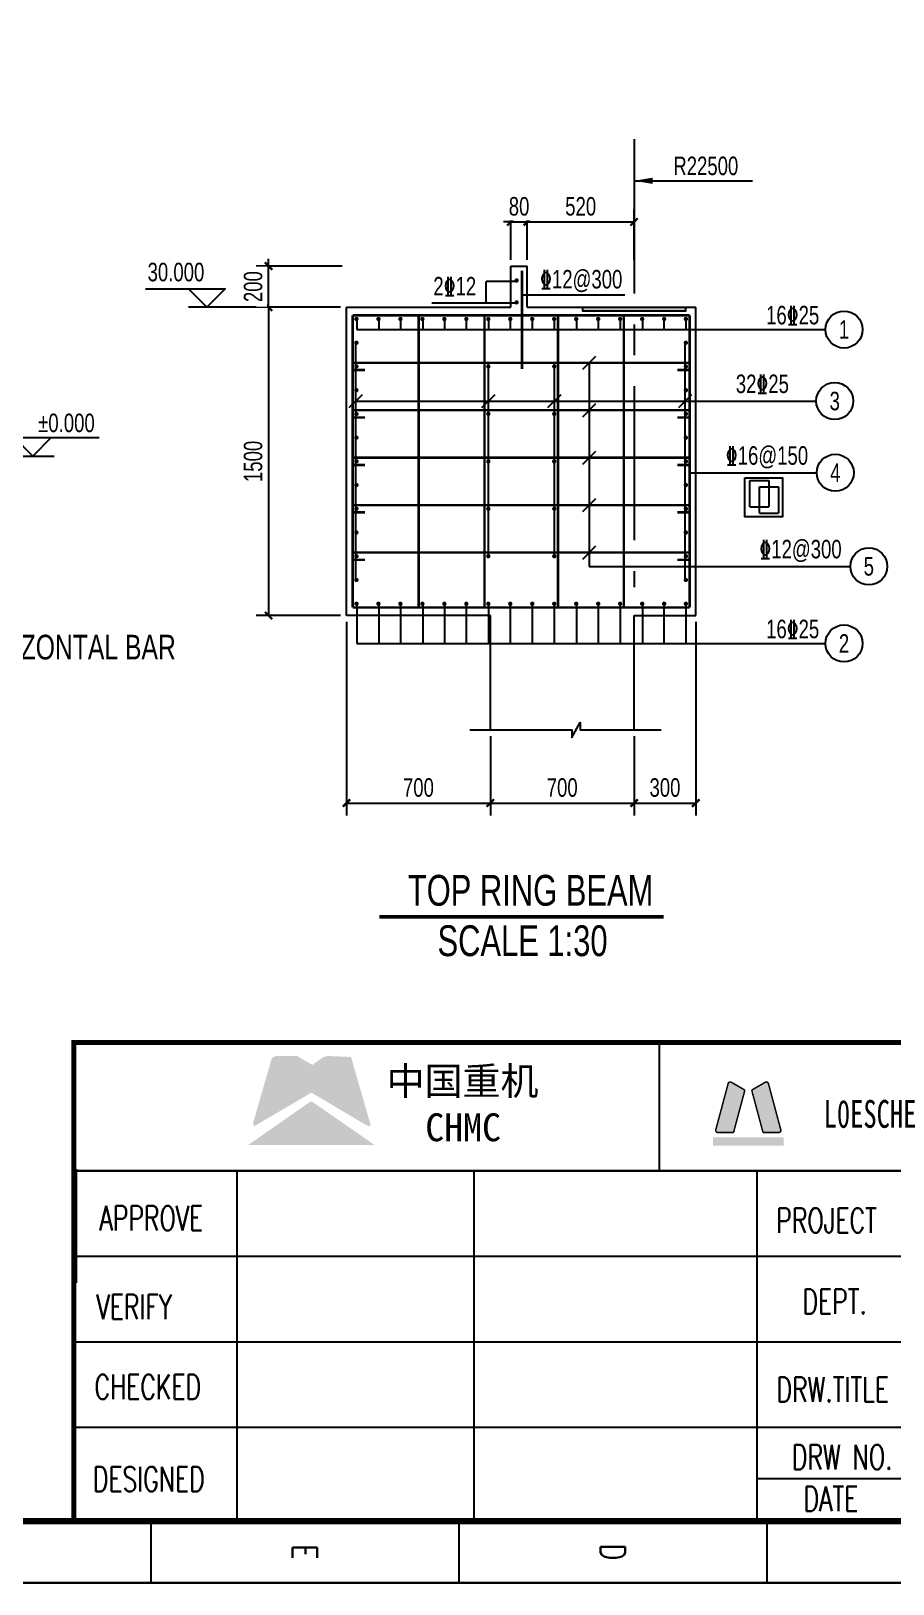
# Model space of a CAD drawing. Extents: x 707031 to 850566, y -411673 to -233438.
# Drawn here: x 823907 to 837893, y -317573 to -292393 of the extents above; entities that cross this region are included whole.
import ezdxf
from ezdxf.enums import TextEntityAlignment as Align

# ---------------------------------------------------------------- set-up
doc = ezdxf.new("R2010")
doc.units = 0
doc.header["$LTSCALE"] = 2000
doc.header["$MEASUREMENT"] = 0
doc.linetypes.add('CENTER', pattern=[2, 1.25, -0.25, 0.25, -0.25])
doc.layers.get('0').update_dxf_attribs({"linetype": 'CONTINUOUS'})
doc.layers.get('DEFPOINTS').update_dxf_attribs({"linetype": 'CONTINUOUS'})
for name, color, linetype in [('0-排水', 5, 'F_LINE'), ('1', 3, 'CONTINUOUS'), ('22', 7, 'CONTINUOUS'), ('4', 2, 'CONTINUOUS'), ('S_02', 151, 'CENTER'), ('S_04', 2, 'CONTINUOUS'), ('S_06', 1, 'CONTINUOUS'), ('S_07', 9, 'CONTINUOUS'), ('TK', 1, 'CONTINUOUS')]:
    doc.layers.add(name, color=color, linetype=linetype)
doc.layers.add('Rahm7', color=7, linetype='CONTINUOUS', lineweight=50)
doc.styles.add('A', font='txt.shx', dxfattribs={"width": 0.75, "bigfont": 'hztxt.shx'})
doc.styles.add('FS', font='kstxt.shx', dxfattribs={"width": 0.75, "bigfont": 'kshz.shx'})
doc.styles.add('HZFS', font='SIMPLEX', dxfattribs={"width": 0.7, "bigfont": 'HZFS'})
doc.styles.add('KS', font='kstxt.shx', dxfattribs={"width": 0.75, "bigfont": 'kshz.shx'})
doc.styles.add('TK-HZ', font='txt.shx', dxfattribs={"width": 0.8, "bigfont": 'hztxt.shx'})
doc.linetypes.add('F_LINE', pattern='A,25,-10,["F",A,S=2,R=0,X=-3.5,Y=-0.9],-3.5', length=38.5)
doc.dimstyles.new('DIM1', dxfattribs={"dimtxt": 300, "dimasz": 120, "dimexe": 200, "dimexo": 100, "dimgap": 100, "dimtad": 1, "dimdec": 0, "dimzin": 14, "dimdsep": 46, "dimtxsty": 'KS', "dimblk": 'ARCHTICK', "dimcen": -900, "dimclrd": 7, "dimclre": 7, "dimclrt": 2, "dimadec": 0, "dimazin": 0, "dimtfac": 1, "dimtdec": 0, "dimtix": 1, "dimtmove": 2, "dimatfit": 2, "dimfxl": 1, "dimtfill": 1, "dimtfillclr": 256, "dimtolj": 1, "dimtzin": 14, "dimarcsym": 0})

# ---------------------------------------------------------------- blocks, each defined once
blk = doc.blocks.new('A1-1')
at = {"layer": 'TK', "color": 7}
for p, q in [((83100, 44700), (84100, 44700)), ((83100, 39700), (84100, 39700)), ((83100, 34700), (84100, 34700))]:
    blk.add_line(p, q, dxfattribs=at)
for points, const_width in [([(0, 0), (84100, 0), (84100, 59400), (0, 59400)], 35), ([(2500, 1000), (83100, 1000), (83100, 58400), (2500, 58400)], 100)]:
    blk.add_lwpolyline(points, close=True, dxfattribs=dict(at, const_width=const_width))
at = {"layer": 'TK', "color": 7, "style": 'TK-HZ', "width": 0.75}
for s, p in [('D', (83600, 42200)), ('E', (83600, 37200))]:
    blk.add_text(s, height=400, dxfattribs=at).set_placement(p, align=Align.MIDDLE_CENTER)
blk = doc.blocks.new('ARROWELD')
at = {"color": 7}
blk.add_solid([(3, -0.5), (3, 0.5), (0, 0)], dxfattribs=at)
blk = doc.blocks.new('_ArchTick')
at = {"color": 0, "linetype": 'ByBlock', "const_width": 0.3}
blk.add_lwpolyline([(-0.5, -0.5), (0.5, 0.5)], dxfattribs=at)
blk = doc.blocks.new('*D281')
at = {"layer": '1', "color": 7, "linetype": 'ByBlock', "lineweight": -2, "transparency": 16777216}
for p, q in [((831960, -296104), (831960, -295287)), ((833693, -296104), (833693, -295287)), ((831960, -295487), (833693, -295487))]:
    blk.add_line(p, q, dxfattribs=at)
at = {"layer": 'DEFPOINTS', "color": 0, "linetype": 'ByBlock', "transparency": 16777216}
for p in [(833693, -295487), (831960, -296204), (833693, -296204)]:
    blk.add_point(p, dxfattribs=at)
at = {"layer": '1', "color": 7, "linetype": 'ByBlock', "lineweight": -2, "transparency": 16777216, "xscale": 120, "yscale": 120, "zscale": 120, "rotation": 180}
blk.add_blockref('_ArchTick', (831960, -295487), dxfattribs=at)
at = {"layer": '1', "color": 7, "linetype": 'ByBlock', "lineweight": -2, "transparency": 16777216, "xscale": 120, "yscale": 120, "zscale": 120}
blk.add_blockref('_ArchTick', (833693, -295487), dxfattribs=at)
at = {"layer": '1', "color": 2, "linetype": 'ByBlock', "transparency": 16777216, "insert": (832826, -295237), "char_height": 300, "attachment_point": 5, "style": 'KS', "bg_fill": 3, "box_fill_scale": 1.25, "bg_fill_color": 256, "bg_fill_true_color": 13158600, "bg_fill_transparency": 0}
blk.add_mtext('\\A1;520', dxfattribs=at)
blk = doc.blocks.new('*D282')
at = {"layer": '1', "color": 7, "linetype": 'ByBlock', "lineweight": -2, "transparency": 16777216}
for p, q in [((831693, -296104), (831693, -295287)), ((831960, -295843), (831960, -295287)), ((831693, -295487), (831573, -295487)), ((831693, -295487), (831960, -295487)), ((831960, -295487), (832080, -295487))]:
    blk.add_line(p, q, dxfattribs=at)
at = {"layer": 'DEFPOINTS', "color": 0, "linetype": 'ByBlock', "transparency": 16777216}
for p in [(831960, -295943), (831693, -296204)]:
    blk.add_point(p, dxfattribs=at)
at = {"layer": '1', "color": 7, "linetype": 'ByBlock', "lineweight": -2, "transparency": 16777216, "xscale": 120, "yscale": 120, "zscale": 120}
blk.add_blockref('_ArchTick', (831693, -295487), dxfattribs=at)
at = {"layer": '1', "color": 7, "linetype": 'ByBlock', "lineweight": -2, "transparency": 16777216, "xscale": 120, "yscale": 120, "zscale": 120, "rotation": 180}
blk.add_blockref('_ArchTick', (831960, -295487), dxfattribs=at)
at = {"layer": '1', "color": 2, "linetype": 'ByBlock', "transparency": 16777216, "insert": (831826, -295237), "char_height": 300, "attachment_point": 5, "style": 'KS', "bg_fill": 3, "box_fill_scale": 1.25, "bg_fill_color": 256, "bg_fill_true_color": 13158600, "bg_fill_transparency": 0}
blk.add_mtext('\\A1;80', dxfattribs=at)
at = {"layer": 'DEFPOINTS', "color": 0, "linetype": 'ByBlock', "transparency": 16777216}
blk.add_point((831960, -295487), dxfattribs=at)
blk = doc.blocks.new('*D283')
at = {"layer": '1', "color": 7, "linetype": 'ByBlock', "lineweight": -2, "transparency": 16777216}
for p, q in [((828926, -296871), (827561, -296871)), ((827761, -296871), (827761, -301871)), ((828926, -301871), (827561, -301871))]:
    blk.add_line(p, q, dxfattribs=at)
at = {"layer": 'DEFPOINTS', "color": 0, "linetype": 'ByBlock', "transparency": 16777216}
for p in [(829026, -296871), (827761, -301871), (829026, -301871)]:
    blk.add_point(p, dxfattribs=at)
at = {"layer": '1', "color": 7, "linetype": 'ByBlock', "lineweight": -2, "transparency": 16777216, "xscale": 120, "yscale": 120, "zscale": 120}
for p, rotation in [((827761, -296871), 90), ((827761, -301871), 270)]:
    blk.add_blockref('_ArchTick', p, dxfattribs=dict(at, rotation=rotation))
at = {"layer": '1', "color": 2, "linetype": 'ByBlock', "transparency": 16777216, "insert": (827511, -299371), "char_height": 300, "attachment_point": 5, "rotation": 90, "style": 'KS', "bg_fill": 3, "box_fill_scale": 1.25, "bg_fill_color": 256, "bg_fill_true_color": 13158600, "bg_fill_transparency": 0}
blk.add_mtext('\\A1;1500', dxfattribs=at)
blk = doc.blocks.new('*D284')
at = {"layer": '1', "color": 7, "linetype": 'ByBlock', "lineweight": -2, "transparency": 16777216}
for p, q in [((827761, -296204), (827761, -296084)), ((828958, -296204), (827561, -296204)), ((827761, -296871), (827761, -296204)), ((828926, -296871), (827561, -296871)), ((827761, -296871), (827761, -296991))]:
    blk.add_line(p, q, dxfattribs=at)
at = {"layer": 'DEFPOINTS', "color": 0, "linetype": 'ByBlock', "transparency": 16777216}
for p in [(829058, -296204), (829026, -296871)]:
    blk.add_point(p, dxfattribs=at)
at = {"layer": '1', "color": 7, "linetype": 'ByBlock', "lineweight": -2, "transparency": 16777216, "xscale": 120, "yscale": 120, "zscale": 120}
for p, rotation in [((827761, -296204), 270), ((827761, -296871), 90)]:
    blk.add_blockref('_ArchTick', p, dxfattribs=dict(at, rotation=rotation))
at = {"layer": '1', "color": 2, "linetype": 'ByBlock', "transparency": 16777216, "insert": (827511, -296537), "char_height": 300, "attachment_point": 5, "rotation": 90, "style": 'KS', "bg_fill": 3, "box_fill_scale": 1.25, "bg_fill_color": 256, "bg_fill_true_color": 13158600, "bg_fill_transparency": 0}
blk.add_mtext('\\A1;200', dxfattribs=at)
at = {"layer": 'DEFPOINTS', "color": 0, "linetype": 'ByBlock', "transparency": 16777216}
blk.add_point((827761, -296204), dxfattribs=at)
blk = doc.blocks.new('*D285')
at = {"layer": '1', "color": 7, "linetype": 'ByBlock', "lineweight": -2, "transparency": 16777216}
for p, q in [((831360, -303826), (831360, -305111)), ((833693, -303826), (833693, -305111)), ((831360, -304911), (833693, -304911))]:
    blk.add_line(p, q, dxfattribs=at)
at = {"layer": 'DEFPOINTS', "color": 0, "linetype": 'ByBlock', "transparency": 16777216}
for p in [(831360, -303726), (833693, -303726), (833693, -304911)]:
    blk.add_point(p, dxfattribs=at)
at = {"layer": '1', "color": 7, "linetype": 'ByBlock', "lineweight": -2, "transparency": 16777216, "xscale": 120, "yscale": 120, "zscale": 120, "rotation": 180}
blk.add_blockref('_ArchTick', (831360, -304911), dxfattribs=at)
at = {"layer": '1', "color": 7, "linetype": 'ByBlock', "lineweight": -2, "transparency": 16777216, "xscale": 120, "yscale": 120, "zscale": 120}
blk.add_blockref('_ArchTick', (833693, -304911), dxfattribs=at)
at = {"layer": '1', "color": 2, "linetype": 'ByBlock', "transparency": 16777216, "insert": (832526, -304661), "char_height": 300, "attachment_point": 5, "style": 'KS', "bg_fill": 3, "box_fill_scale": 1.25, "bg_fill_color": 256, "bg_fill_true_color": 13158600, "bg_fill_transparency": 0}
blk.add_mtext('\\A1;700', dxfattribs=at)
blk = doc.blocks.new('*D286')
at = {"layer": '1', "color": 7, "linetype": 'ByBlock', "lineweight": -2, "transparency": 16777216}
for p, q in [((834693, -301971), (834693, -305111)), ((833693, -304158), (833693, -305111)), ((833693, -304911), (834693, -304911))]:
    blk.add_line(p, q, dxfattribs=at)
at = {"layer": 'DEFPOINTS', "color": 0, "linetype": 'ByBlock', "transparency": 16777216}
for p in [(834693, -301871), (833693, -304058), (834693, -304911)]:
    blk.add_point(p, dxfattribs=at)
at = {"layer": '1', "color": 7, "linetype": 'ByBlock', "lineweight": -2, "transparency": 16777216, "xscale": 120, "yscale": 120, "zscale": 120, "rotation": 180}
blk.add_blockref('_ArchTick', (833693, -304911), dxfattribs=at)
at = {"layer": '1', "color": 7, "linetype": 'ByBlock', "lineweight": -2, "transparency": 16777216, "xscale": 120, "yscale": 120, "zscale": 120}
blk.add_blockref('_ArchTick', (834693, -304911), dxfattribs=at)
at = {"layer": '1', "color": 2, "linetype": 'ByBlock', "transparency": 16777216, "insert": (834193, -304661), "char_height": 300, "attachment_point": 5, "style": 'KS', "bg_fill": 3, "box_fill_scale": 1.25, "bg_fill_color": 256, "bg_fill_true_color": 13158600, "bg_fill_transparency": 0}
blk.add_mtext('\\A1;300', dxfattribs=at)
blk = doc.blocks.new('*D287')
at = {"layer": '1', "color": 7, "linetype": 'ByBlock', "lineweight": -2, "transparency": 16777216}
for p, q in [((829026, -301971), (829026, -305111)), ((831360, -304263), (831360, -305111)), ((829026, -304911), (831360, -304911))]:
    blk.add_line(p, q, dxfattribs=at)
at = {"layer": 'DEFPOINTS', "color": 0, "linetype": 'ByBlock', "transparency": 16777216}
for p in [(829026, -301871), (831360, -304163), (831360, -304911)]:
    blk.add_point(p, dxfattribs=at)
at = {"layer": '1', "color": 7, "linetype": 'ByBlock', "lineweight": -2, "transparency": 16777216, "xscale": 120, "yscale": 120, "zscale": 120, "rotation": 180}
blk.add_blockref('_ArchTick', (829026, -304911), dxfattribs=at)
at = {"layer": '1', "color": 7, "linetype": 'ByBlock', "lineweight": -2, "transparency": 16777216, "xscale": 120, "yscale": 120, "zscale": 120}
blk.add_blockref('_ArchTick', (831360, -304911), dxfattribs=at)
at = {"layer": '1', "color": 2, "linetype": 'ByBlock', "transparency": 16777216, "insert": (830193, -304661), "char_height": 300, "attachment_point": 5, "style": 'KS', "bg_fill": 3, "box_fill_scale": 1.25, "bg_fill_color": 256, "bg_fill_true_color": 13158600, "bg_fill_transparency": 0}
blk.add_mtext('\\A1;700', dxfattribs=at)

msp = doc.modelspace()

# ---------------------------------------------------------------- hatches: boundary and pattern name
at = {"layer": '0-排水', "linetype": 'Continuous'}
for color, points in [(152, [(829098.97, -309028.778), (828713.579, -309012.72), (828649.347, -309028.778), (828472.709, -309157.242), (828247.898, -309028.778), (828231.84, -309012.72), (827878.565, -309012.72), (827814.333, -309044.836), (827509.232, -310104.661), (827525.29, -310152.835), (828456.651, -309606.865), (829323.781, -310120.719), (829388.013, -310152.835), (829420.129, -310136.777)]), (167, [(828488.767, -309767.444), (828472.709, -309751.386), (828440.593, -309751.386), (827428.942, -310457.937), (829484.361, -310457.937)])]:
    msp.add_hatch(color=color, dxfattribs=at).paths.add_polyline_path(points)
at = {"layer": 'S_07', "linetype": 'ByBlock'}
h = msp.add_hatch(color=256, dxfattribs=at)
h.paths.add_polyline_path([(833693.12, -296937.438), (833693.12, -296870.771), (832859.786, -296870.771), (832859.786, -296937.438)])
h.paths.add_polyline_path([(834526.453, -296937.438), (834526.453, -296870.771), (833693.12, -296870.771), (833693.12, -296937.438)])

# ---------------------------------------------------------------- linework, layer by layer
at = {"color": 7, "lineweight": -2}
msp.add_line((824600.599, -310873.213), (849548.599, -310873.213), dxfattribs=at)
at = {"color": 7}
for p, q in [((824600.599, -310873.213), (849548.599, -310873.213)), ((824600.599, -310873.213), (849548.599, -310873.213)), ((827249.47, -316555.813), (827249.47, -310873.213)), ((831099.942, -316555.813), (831099.942, -310873.213)), ((835688.599, -316555.813), (835688.599, -310873.213)), ((824600.599, -312259.213), (849548.599, -312259.213)), ((824600.599, -313645.213), (849548.599, -313645.213)), ((824600.599, -315031.213), (849548.599, -315031.213)), ((835697.208, -315862.813), (849548.599, -315862.813)), ((824600.599, -316555.813), (849548.599, -316555.813))]:
    msp.add_line(p, q, dxfattribs=at)
msp.add_line((824639.48, -310849.178), (824639.48, -312689.586))
msp.add_lwpolyline([(832859.786, -296870.771), (834526.453, -296870.771), (834526.453, -296937.438), (832859.786, -296937.438)], close=True)
at = {"color": 7, "const_width": 83.16}
for points in [[(824600.599, -310873.213), (824600.599, -308794.213), (849548.599, -308794.213), (849548.599, -316555.813)], [(824600.599, -316555.813), (824600.599, -308794.213)], [(824600.599, -308794.213), (849548.599, -308794.213)], [(824600.599, -316555.813), (849548.599, -316555.813)]]:
    msp.add_lwpolyline(points, dxfattribs=at)
at = {"color": 7}
msp.add_lwpolyline([(824600.599, -308794.213), (849548.599, -308794.213)], dxfattribs=at)
at = {"layer": '1', "linetype": 'ByBlock'}
for p, q in [((831693.12, -296870.771), (831693.12, -296204.105)), ((831693.12, -296204.105), (831959.786, -296204.105)), ((831959.786, -296870.771), (831959.786, -296204.105)), ((829026.453, -301870.771), (829026.453, -296870.771)), ((829026.453, -296870.771), (831693.12, -296870.771)), ((831959.786, -296870.771), (834693.12, -296870.771)), ((834693.12, -301870.771), (834693.12, -296870.771)), ((831359.786, -301870.771), (829026.453, -301870.771)), ((831359.786, -303726.395), (831359.786, -301870.771)), ((833693.12, -303726.395), (833693.12, -301870.771)), ((833693.12, -301870.771), (834693.12, -301870.771))]:
    msp.add_line(p, q, dxfattribs=at)
at = {"layer": '22'}
msp.add_line((834106.758, -310873.213), (834106.758, -308794.213), dxfattribs=at)
msp.add_lwpolyline([(824600.599, -308794.213), (849548.599, -308794.213), (849548.599, -310873.213), (824600.599, -310873.213)], close=True, dxfattribs=at)
at = {"layer": '4', "linetype": 'ByBlock'}
for points in [[(825764.242, -296573.786), (827058.212, -296573.786), (826761.227, -296870.771), (826464.242, -296573.786)], [(831027.881, -303726.395), (832680.032, -303726.395), (832680.032, -303846.395), (832820.032, -303606.395), (832820.032, -303726.395), (834129.655, -303726.395)]]:
    msp.add_lwpolyline(points, dxfattribs=at)
at = {"layer": 'Rahm7', "color": 4, "const_width": 24.699}
for points in [[(835477.135, -309558.103), (835270.396, -309438.742, 0.493145426), (835218.5, -309460.238), (835017.926, -310208.789, 0.493145426), (835052.121, -310253.352), (835290.843, -310253.352, 0.339454259), (835309.929, -310238.707), (835486.341, -309580.328, 0.339454259)], [(835613.633, -309558.103), (835820.372, -309438.742, -0.493145426), (835872.268, -309460.238), (836072.842, -310208.789, -0.493145426), (836038.647, -310253.352), (835799.925, -310253.352, -0.339454259), (835780.839, -310238.707), (835604.427, -309580.328, -0.339454259)]]:
    msp.add_lwpolyline(points, format="xyb", close=True, dxfattribs=at)
at = {"layer": 'Rahm7', "color": 4}
for points in [[(835484.869, -309567.501), (835234.812, -309429.184), (835301.405, -310254.679), (835016.31, -310242.96)], [(835605.899, -309567.501), (835855.956, -309429.184), (835789.363, -310254.679), (836074.458, -310242.96)], [(834973.202, -310331.564), (834973.202, -310467.406), (836117.566, -310331.564), (836117.566, -310467.406)]]:
    msp.add_solid(points, dxfattribs=at)
at = {"layer": 'S_02'}
msp.add_line((833693.12, -294148.745), (833693.12, -301412.357), dxfattribs=at)
at = {"layer": 'S_04'}
for p, q in [((833693.12, -294820.745), (835614.969, -294820.745)), ((831786.088, -296455.191), (831293.588, -296455.191)), ((831293.588, -296806.856), (831293.588, -296455.191)), ((831786.088, -296806.856), (830410.588, -296806.856)), ((831872.361, -296672.218), (833544.588, -296672.218)), ((829193.466, -297086.366), (829193.466, -297233.306)), ((829548.352, -297086.366), (829548.352, -297233.306)), ((829899.83, -297086.366), (829899.83, -297233.306)), ((830262.955, -297086.366), (830262.955, -297233.306)), ((830613.304, -297086.366), (830613.304, -297233.306)), ((830969.952, -297086.366), (830969.952, -297233.306)), ((831330.129, -297086.366), (831330.129, -297233.306)), ((831680.091, -297086.366), (831680.091, -297233.306)), ((832038.47, -297086.366), (832038.47, -297233.306)), ((832395.992, -297086.366), (832395.992, -297233.306)), ((832755.205, -297086.366), (832755.205, -297233.306)), ((833110.158, -297086.366), (833110.158, -297233.306)), ((833466.215, -297086.366), (833466.215, -297233.306)), ((833828.432, -297086.366), (833828.432, -297233.306)), ((834176.922, -297086.366), (834176.922, -297233.306)), ((834534.619, -297086.366), (834534.619, -297233.306)), ((829193.466, -297233.306), (836798.514, -297233.306)), ((829177.617, -301308.368), (829177.617, -297432.136)), ((834523.224, -301308.368), (834523.224, -297432.136)), ((831330.089, -300891.697), (831330.089, -297771.277)), ((832400.91, -300891.865), (832400.91, -297771.277)), ((832858.879, -297877.343), (833071.011, -297665.211)), ((832964.945, -297771.277), (832964.945, -301073.029)), ((831224.023, -298498.444), (831436.155, -298286.312)), ((832294.844, -298498.444), (832506.976, -298286.312)), ((834417.158, -298498.444), (834629.29, -298286.312)), ((829177.617, -298392.378), (836552.728, -298392.378)), ((832858.879, -298646.676), (833071.011, -298434.544)), ((834929.135, -298392.378), (836647.88, -298392.378)), ((823118.001, -299285.297), (824283.387, -299285.297)), ((832858.879, -299416.009), (833071.011, -299203.877)), ((834593.12, -299555.112), (836657.246, -299555.112)), ((835569.54, -299681.626), (835878.508, -299681.626)), ((835569.54, -300109.532), (835569.54, -299681.626)), ((835729.351, -299784.323), (836038.319, -299784.323)), ((835729.351, -300212.229), (835729.351, -299784.323)), ((835878.508, -299681.626), (835878.508, -300109.532)), ((836038.319, -299784.323), (836038.319, -300212.229)), ((832858.879, -300185.343), (833071.011, -299973.211)), ((835569.54, -300109.532), (835878.508, -300109.532)), ((835729.351, -300212.229), (836038.319, -300212.229)), ((832858.879, -300954.676), (833071.011, -300742.544)), ((832964.945, -301073.029), (837201.484, -301073.029)), ((831680.091, -301679.29), (831680.091, -302322.549)), ((832038.47, -301679.29), (832038.47, -302322.549)), ((832395.992, -301679.29), (832395.992, -302322.549)), ((832755.205, -301679.29), (832755.205, -302322.549)), ((833110.158, -301679.29), (833110.158, -302322.549)), ((833466.215, -301679.29), (833466.215, -302322.549))]:
    msp.add_line(p, q, dxfattribs=at)
msp.add_lwpolyline([(824236.113, -298985.297), (823936.113, -299285.297), (823636.113, -298985.297), (825009.802, -298985.297)], dxfattribs=at)
msp.add_lwpolyline([(835487.05, -299637.16), (836101.072, -299637.16), (836101.072, -300267.623), (835487.05, -300267.623)], close=True, dxfattribs=at)
at = {"layer": 'S_04', "const_width": 60}
msp.add_lwpolyline([(829561.211, -306755.519), (834173.525, -306755.519)], dxfattribs=at)
at = {"layer": 'S_04'}
for centre in [(837098.514, -297233.306), (836947.88, -298392.378), (836957.246, -299555.112), (837501.484, -301073.029), (837098.514, -302322.549)]:
    msp.add_circle(centre, 300, dxfattribs=at)
at = {"layer": 'S_06', "const_width": 35}
for points in [[(831768.588, -296437.691, 1), (831803.588, -296437.691, 1)], [(831768.588, -296792.356, 1), (831803.588, -296792.356, 1)], [(829526.149, -297062.252, 1), (829561.149, -297062.252, 1)], [(829882.816, -297062.252, 1), (829917.816, -297062.252, 1)], [(830239.483, -297062.252, 1), (830274.483, -297062.252, 1)], [(830596.149, -297062.252, 1), (830631.149, -297062.252, 1)], [(830952.816, -297062.252, 1), (830987.816, -297062.252, 1)], [(831309.483, -297062.252, 1), (831344.483, -297062.252, 1)], [(831666.149, -297062.252, 1), (831701.149, -297062.252, 1)], [(832022.816, -297062.252, 1), (832057.816, -297062.252, 1)], [(832379.483, -297062.252, 1), (832414.483, -297062.252, 1)], [(832736.149, -297062.252, 1), (832771.149, -297062.252, 1)], [(833092.816, -297062.252, 1), (833127.816, -297062.252, 1)], [(833449.483, -297062.252, 1), (833484.483, -297062.252, 1)], [(833806.149, -297062.252, 1), (833841.149, -297062.252, 1)], [(834162.816, -297062.252, 1), (834197.816, -297062.252, 1)], [(834550.09, -297062.252, -1), (834515.09, -297062.252, -1)], [(834550.09, -297446.919, -1), (834515.09, -297446.919, -1)], [(831309.483, -297831.585, 1), (831344.483, -297831.585, 1)], [(832414.483, -297831.585, -1), (832379.483, -297831.585, -1)], [(834550.09, -297831.585, -1), (834515.09, -297831.585, -1)], [(834550.09, -298216.252, -1), (834515.09, -298216.252, -1)], [(831309.483, -298600.919, 1), (831344.483, -298600.919, 1)], [(832414.483, -298600.919, -1), (832379.483, -298600.919, -1)], [(834550.09, -298600.919, -1), (834515.09, -298600.919, -1)], [(834550.09, -298985.585, -1), (834515.09, -298985.585, -1)], [(831309.483, -299370.252, 1), (831344.483, -299370.252, 1)], [(832414.483, -299370.252, -1), (832379.483, -299370.252, -1)], [(834550.09, -299370.252, -1), (834515.09, -299370.252, -1)], [(834550.09, -299754.919, -1), (834515.09, -299754.919, -1)], [(831309.483, -300139.585, 1), (831344.483, -300139.585, 1)], [(832414.483, -300139.585, -1), (832379.483, -300139.585, -1)], [(834550.09, -300139.585, -1), (834515.09, -300139.585, -1)], [(834550.09, -300524.252, -1), (834515.09, -300524.252, -1)], [(831309.483, -300908.919, 1), (831344.483, -300908.919, 1)], [(832414.483, -300908.919, -1), (832379.483, -300908.919, -1)], [(834550.09, -300908.919, -1), (834515.09, -300908.919, -1)], [(834550.09, -301293.585, -1), (834515.09, -301293.585, -1)], [(829526.149, -301679.29, -1), (829561.149, -301679.29, -1)], [(829882.816, -301679.29, -1), (829917.816, -301679.29, -1)], [(830239.483, -301679.29, -1), (830274.483, -301679.29, -1)], [(830596.149, -301679.29, -1), (830631.149, -301679.29, -1)], [(830952.816, -301679.29, -1), (830987.816, -301679.29, -1)], [(831309.483, -301679.29, -1), (831344.483, -301679.29, -1)], [(831666.149, -301679.29, -1), (831701.149, -301679.29, -1)], [(832022.816, -301679.29, -1), (832057.816, -301679.29, -1)], [(832379.483, -301679.29, -1), (832414.483, -301679.29, -1)], [(832736.149, -301679.29, -1), (832771.149, -301679.29, -1)], [(833092.816, -301679.29, -1), (833127.816, -301679.29, -1)], [(833449.483, -301679.29, -1), (833484.483, -301679.29, -1)], [(833806.149, -301679.29, -1), (833841.149, -301679.29, -1)], [(834162.816, -301679.29, -1), (834197.816, -301679.29, -1)], [(834550.09, -301679.29, 1), (834515.09, -301679.29, 1)]]:
    msp.add_lwpolyline(points, format="xyb", close=True, dxfattribs=at)
at = {"layer": 'S_06', "const_width": 40}
for points in [[(829126.453, -297001.943), (834593.12, -297001.943)], [(829126.453, -301739.599), (829126.453, -297001.943)], [(832457.513, -301739.599), (832457.513, -297001.943)], [(834593.12, -301739.599), (834593.12, -297001.943)], [(834593.12, -297889.872), (834393.12, -297889.872)], [(834593.12, -298659.205), (834393.12, -298659.205)], [(834593.12, -299428.539), (834393.12, -299428.539)], [(834593.12, -300197.872), (834393.12, -300197.872)], [(834593.12, -300967.205), (834393.12, -300967.205)], [(829126.453, -301739.599), (834593.12, -301739.599)]]:
    msp.add_lwpolyline(points, dxfattribs=at)

# ---------------------------------------------------------------- block references
at = {"layer": 'S_04', "xscale": 100, "yscale": 100, "zscale": 100}
msp.add_blockref('ARROWELD', (833693.12, -294820.745), dxfattribs=at)
at = {"layer": 'TK', "color": 7, "rotation": 270}
msp.add_blockref('A1-1', (791148.599, -233455.813), dxfattribs=at)

# ---------------------------------------------------------------- texts
at = {"color": 7, "style": 'HZFS', "width": 0.7}
for s, p in [('APPROVE', (825019.375, -311842.77)), ('  PROJECT', (835616.381, -311879.136)), ('VERIFY', (824970.539, -313281.604)), ('  DEPT.', (836041.947, -313194.088)), ('CHECKED', (824937.683, -314578.3)), ('DRW.TITLE', (836003.489, -314620.814)), (' DRW NO.', (836062.577, -315715.25)), ('DESIGNED', (824912.103, -316072.74)), ('  DATE', (836059.361, -316391.595))]:
    msp.add_text(s, height=400, dxfattribs=at).set_placement(p)
at = {"color": 7, "insert": (836768.319, -309725.868), "char_height": 451.16199, "width": 162378.90608, "attachment_point": 1, "style": 'HZFS'}
msp.add_mtext('{\\fSimSun|b0|i0|c134|p54;L0ESCHE}', dxfattribs=at)
at = {"layer": '0-排水', "char_height": 451.63008, "attachment_point": 1}
for s, width, insert in [('{\\fSimSun|b0|i0|c134|p2;中国重机}', 2867.73607, (829676.33, -309193.367)), ('{\\fSimSun|b0|i0|c134|p2;CHMC}', 773.30308, (830303.594, -309942.599))]:
    msp.add_mtext_dynamic_manual_height_columns(s, width=width, gutter_width=12.5, heights=[0], dxfattribs=dict(at, insert=insert))
at = {"layer": '4', "linetype": 'ByBlock', "style": 'KS', "width": 0.75}
msp.add_text('30.000', height=300, dxfattribs=at).set_placement((825798.227, -296450.771))
at = {"layer": '4', "style": 'KS', "width": 0.75}
msp.add_text('SCALE 1:30', height=500, dxfattribs=at).set_placement((830502.671, -307393.123))
at = {"layer": 'S_04', "width": 0.75}
for s, height, style, p in [('R22500', 300, 'FS', (834329.077, -294728.808)), ('%%p0.000', 300, 'FS', (824022.425, -298896.833)), ('INSIDE HORIZONTAL BAR', 400, 'KS', (821285.813, -302582.409)), ('TOP RING BEAM', 500, 'FS', (830020.894, -306575.982))]:
    msp.add_text(s, height=height, dxfattribs=dict(at, style=style)).set_placement(p)
at = {"layer": 'S_04', "style": 'FS', "width": 0.75}
for s, p in [('2%%13212', (830782.361, -296530.465)), ('16%%13225', (836265.61, -296999.253)), ('1', (837098.514, -297233.306)), ('32%%13225', (835773.968, -298112.837)), ('3', (836947.88, -298392.378)), ('%%13216@150', (835848.618, -299275.571)), ('4', (836957.246, -299555.112)), ('%%13212@300', (836392.856, -300793.487)), ('5', (837501.484, -301073.029)), ('16%%13225', (836265.61, -302088.495)), ('2', (837098.514, -302322.549))]:
    msp.add_text(s, height=300, dxfattribs=at).set_placement(p, align=Align.MIDDLE_CENTER)

# ---------------------------------------------------------------- next in the draw order: dimensions: what is measured, and where the dimension line sits
at = {"layer": '1', "linetype": 'ByBlock'}
for base, p1, p2, picture, middle in [((833693.12, -295486.832), (831959.786, -296204.105), (833693.12, -296204.105), '*D281', (832826.453, -295236.832)), ((833693.12, -304910.702), (831359.786, -303726.395), (833693.12, -303726.395), '*D285', (832526.453, -304660.702))]:
    dim = msp.add_linear_dim(base=base, p1=p1, p2=p2, dimstyle='DIM1', override={"dimlfac": 0.3, "dimadec": 3}, dxfattribs=at)
    dim.commit()
    dim.dimension.update_dxf_attribs({"geometry": picture, "text_midpoint": middle})
dim = msp.add_linear_dim(base=(827761.227, -301870.771), p1=(829026.453, -296870.771), p2=(829026.453, -301870.771), angle=90, dimstyle='DIM1', override={"dimlfac": 0.3, "dimadec": 3}, dxfattribs=at)
dim.commit()
dim.dimension.update_dxf_attribs({"geometry": '*D283', "text_midpoint": (827511.227, -299370.771)})

# ---------------------------------------------------------------- next in the draw order: linework, layer by layer
at = {"layer": 'S_04'}
msp.add_line((829071.551, -298498.444), (829283.683, -298286.312), dxfattribs=at)
at = {"layer": 'S_06', "const_width": 35}
for points in [[(829169.483, -297446.919, 1), (829204.483, -297446.919, 1)], [(829169.483, -297831.585, 1), (829204.483, -297831.585, 1)], [(829169.483, -298216.252, 1), (829204.483, -298216.252, 1)], [(829169.483, -298600.919, 1), (829204.483, -298600.919, 1)], [(829169.483, -298985.585, 1), (829204.483, -298985.585, 1)], [(829169.483, -299370.252, 1), (829204.483, -299370.252, 1)], [(829169.483, -299754.919, 1), (829204.483, -299754.919, 1)], [(829169.483, -300139.585, 1), (829204.483, -300139.585, 1)], [(829169.483, -300524.252, 1), (829204.483, -300524.252, 1)], [(829169.483, -300908.919, 1), (829204.483, -300908.919, 1)], [(829169.483, -301293.585, 1), (829204.483, -301293.585, 1)], [(829169.483, -301679.29, -1), (829204.483, -301679.29, -1)]]:
    msp.add_lwpolyline(points, format="xyb", close=True, dxfattribs=at)
at = {"layer": 'S_06', "const_width": 40}
for points in [[(829126.453, -297771.277), (834593.12, -297771.277)], [(829126.453, -297889.872), (829326.453, -297889.872)], [(829126.453, -298540.61), (834593.12, -298540.61)], [(829126.453, -298659.205), (829326.453, -298659.205)], [(829126.453, -299309.943), (834593.12, -299309.943)], [(829126.453, -299428.539), (829326.453, -299428.539)], [(829126.453, -300079.277), (834593.12, -300079.277)], [(829126.453, -300197.872), (829326.453, -300197.872)], [(829126.453, -300848.61), (834593.12, -300848.61)], [(829126.453, -300967.205), (829326.453, -300967.205)]]:
    msp.add_lwpolyline(points, dxfattribs=at)

# ---------------------------------------------------------------- next in the draw order: dimensions: what is measured, and where the dimension line sits
at = {"layer": '1', "linetype": 'ByBlock'}
for base, p1, p2, picture, middle in [((831959.786, -295486.832), (831693.12, -296204.105), (831959.786, -295943.238), '*D282', (831826.453, -295236.832)), ((831359.786, -304910.702), (829026.453, -301870.771), (831359.786, -304163.344), '*D287', (830193.12, -304660.702)), ((834693.12, -304910.702), (833693.12, -304057.629), (834693.12, -301870.771), '*D286', (834193.12, -304660.702))]:
    dim = msp.add_linear_dim(base=base, p1=p1, p2=p2, dimstyle='DIM1', override={"dimlfac": 0.3, "dimadec": 3}, dxfattribs=at)
    dim.commit()
    dim.dimension.update_dxf_attribs({"geometry": picture, "text_midpoint": middle})
dim = msp.add_linear_dim(base=(827761.227, -296204.105), p1=(829026.453, -296870.771), p2=(829057.839, -296204.105), angle=90, dimstyle='DIM1', override={"dimlfac": 0.3, "dimadec": 3}, dxfattribs=at)
dim.commit()
dim.dimension.update_dxf_attribs({"geometry": '*D284', "text_midpoint": (827511.227, -296537.438)})

# ---------------------------------------------------------------- next in the draw order: linework, layer by layer
at = {"const_width": 45}
msp.add_lwpolyline([(831872.361, -297870.771), (831872.361, -296280.91)], dxfattribs=at)
at = {"layer": '4', "linetype": 'ByBlock'}
msp.add_lwpolyline([(827561.227, -296870.771), (826461.227, -296870.771)], dxfattribs=at)
at = {"layer": 'S_04'}
for p, q in [((829193.466, -301679.29), (829193.466, -302322.549)), ((829548.352, -301679.29), (829548.352, -302322.549)), ((829899.83, -301679.29), (829899.83, -302322.549)), ((830262.955, -301679.29), (830262.955, -302322.549)), ((830613.304, -301679.29), (830613.304, -302322.549)), ((830969.952, -301679.29), (830969.952, -302322.549)), ((831330.129, -301679.29), (831330.129, -302322.549)), ((833828.432, -301679.29), (833828.432, -302322.549)), ((834176.922, -301679.29), (834176.922, -302322.549)), ((834534.619, -301679.29), (834534.619, -302322.549)), ((829193.466, -302322.549), (836798.514, -302322.549))]:
    msp.add_line(p, q, dxfattribs=at)
at = {"layer": 'S_06', "const_width": 35}
msp.add_lwpolyline([(829169.483, -297062.252, 1), (829204.483, -297062.252, 1)], format="xyb", close=True, dxfattribs=at)
at = {"layer": 'S_06', "const_width": 40}
for points in [[(830196.453, -301739.599), (830196.453, -297001.943)], [(831266.453, -301739.599), (831266.453, -297001.943)], [(833527.513, -301739.599), (833527.513, -297001.943)]]:
    msp.add_lwpolyline(points, dxfattribs=at)

# ---------------------------------------------------------------- next in the draw order: texts
at = {"layer": 'S_04', "style": 'FS', "width": 0.75}
msp.add_text('%%13212@300', height=300, dxfattribs=at).set_placement((832834.361, -296417.327), align=Align.MIDDLE_CENTER)

doc.saveas('drawing.dxf')
